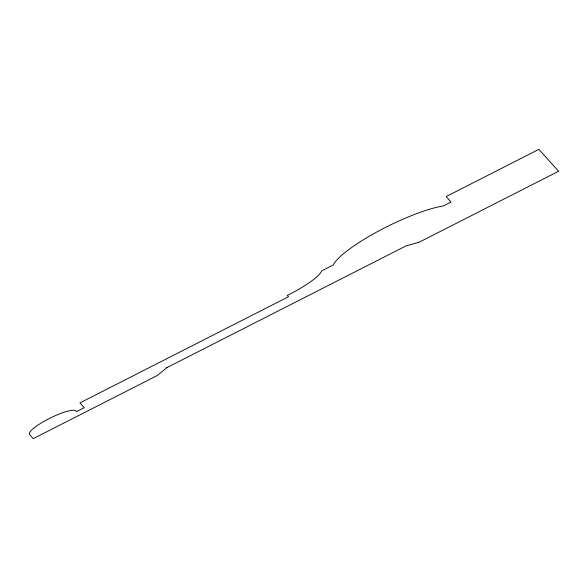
<?xml version="1.0" encoding="UTF-8"?>
<svg xmlns="http://www.w3.org/2000/svg" width="588" height="588" viewBox="0 0 588 588"><rect width="100%" height="100%" fill="white"/><g stroke="black" fill="none" stroke-linecap="round" stroke-linejoin="round"><path stroke-width="0.88" d="M166.896 367.625L157.158 375.578L33.266 438.633L29.569 434.532A26.048 5.329 -26.3 0 1 49.047 418.634A26.048 5.329 -26.3 0 1 75.918 410.939L76.536 411.622L84.26 407.69L79.946 402.905L288.532 296.734L287.297 295.367A41.748 8.541 -26.3 0 0 321.614 270.921L333.198 265.019A69.237 14.156 -26.3 0 1 378.701 230.959A69.237 14.156 -26.3 0 1 443.367 205.954L451.092 202.022L446.16 196.554L538.865 149.367L558.6 171.248L419.303 242.146L405.867 245.99L166.896 367.625"/></g></svg>
